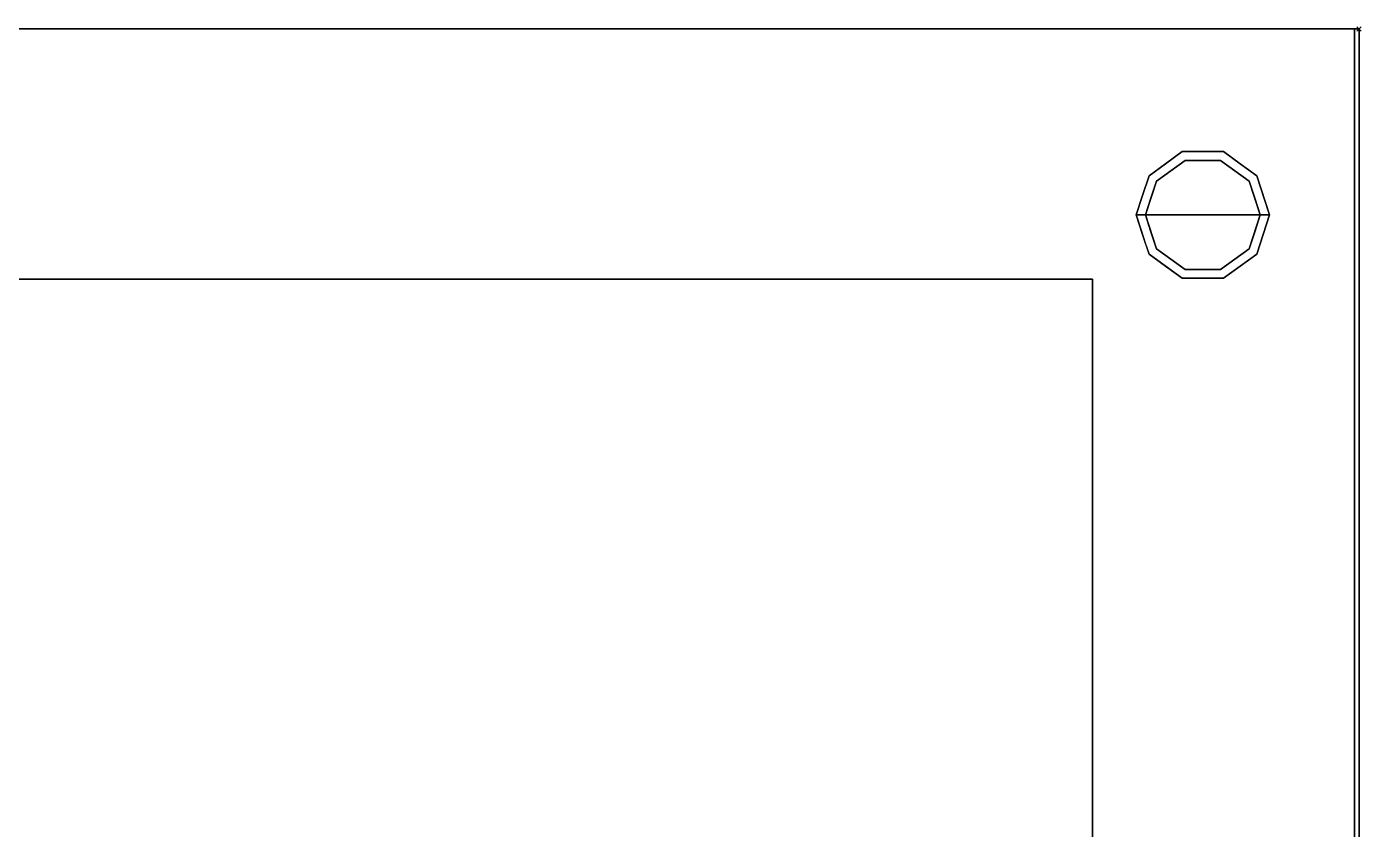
# Model space of a CAD drawing. Header units: millimetres. Extents: x -1 to 1346, y -1098 to 1.
# Drawn here: x 765 to 1346, y -349 to 1 of the extents above; entities that cross this region are included whole.
import ezdxf

# ---------------------------------------------------------------- set-up
doc = ezdxf.new("R2010")
doc.units = ezdxf.units.MM
doc.header["$PDMODE"] = 3
doc.linetypes.add('NASCOSTA', pattern=[9.525, 6.35, -3.175])
for name, color, linetype in [('IQ_200_2D', 1, 'Continuous'), ('IQ_200_3D', 1, 'Continuous'), ('IQ_204_2D', 7, 'Continuous'), ('IQ_204_3D', 7, 'Continuous'), ('IQ_INS_3D', 3, 'Continuous')]:
    doc.layers.add(name, color=color, linetype=linetype)

# ---------------------------------------------------------------- blocks, each defined once
blk = doc.blocks.new('hpp_cutout_2c_l_2d')
at = {"layer": 'IQ_200_2D'}
for p, q in [((462, -109), (1229, -109)), ((1229, -109), (1229, -480))]:
    blk.add_line(p, q, dxfattribs=at)
blk = doc.blocks.new('hpp_cutout_2c_l_3d')
at = {"layer": 'IQ_200_3D'}
mesh = blk.add_polyface(dxfattribs=at)
corners = [(1345, 0, 50), (0, 0, 50), (0, -700, 50), (1345, -700, 50)]
mesh.append_faces([[corners[k] for k in face] for face in [(0, 1, 2, 3)]])
mesh = blk.add_polyface(dxfattribs=at)
corners = [(1345, -700, 0), (0, -700, 0), (0, 0, 0), (1345, 0, 0)]
mesh.append_faces([[corners[k] for k in face] for face in [(0, 1, 2, 3)]])
mesh = blk.add_polyface(dxfattribs=at)
corners = [(1345, 0, 0), (0, 0, 0), (0, 0, 50), (1345, 0, 50)]
mesh.append_faces([[corners[k] for k in face] for face in [(0, 1, 2, 3)]])
mesh = blk.add_polyface(dxfattribs=at)
corners = [(1345, 0, 0), (1345, -700, 0), (1345, -700, 50), (1345, 0, 50)]
mesh.append_faces([[corners[k] for k in face] for face in [(0, 1, 2, 3)]])
mesh = blk.add_polyface(dxfattribs=at)
corners = [(1229, -480, 50), (462, -480, 50), (462, -109, 50), (1229, -109, 50)]
mesh.append_faces([[corners[k] for k in face] for face in [(0, 1, 2, 3)]])
mesh = blk.add_polyface(dxfattribs=at)
corners = [(1229, -109, 50), (462, -109, 50), (462, -109, 80), (1229, -109, 80)]
mesh.append_faces([[corners[k] for k in face] for face in [(0, 1, 2, 3)]])
mesh = blk.add_polyface(dxfattribs=at)
corners = [(1229, -109, 80), (462, -109, 80), (462, -478, 80), (1229, -478, 80)]
mesh.append_faces([[corners[k] for k in face] for face in [(0, 1, 2, 3)]])
mesh = blk.add_polyface(dxfattribs=at)
corners = [(1229, -480, 87), (1229, -480, 50), (1229, -109, 50), (1229, -109, 80), (1229, -478, 80), (1229, -478, 87), (1229, -477.73, 89.07), (1229, -476.93, 91), (1229, -475.66, 92.66), (1229, -474, 93.93), (1229, -472.07, 94.73), (1229, -470, 95), (1229, -455, 95), (1229, -455, 97), (1229, -470, 97), (1229, -472.59, 96.66), (1229, -475, 95.66), (1229, -477.07, 94.07), (1229, -478.66, 92), (1229, -479.66, 89.59)]
mesh.append_faces([[corners[k] for k in face] for face in [(4, 1, 2, 3)]], dxfattribs={"vtx0": -1})
mesh.append_faces([[corners[k] for k in face] for face in [(0, 5, 19)]], dxfattribs={"vtx0": -1, "vtx1": -1})
mesh.append_faces([[corners[k] for k in face] for face in [(9, 15, 16, 8), (17, 7, 8, 16), (15, 9, 10, 14), (11, 13, 14, 10), (6, 18, 19, 5), (18, 6, 7, 17)]], dxfattribs={"vtx0": -1, "vtx2": -1})
mesh.append_faces([[corners[k] for k in face] for face in [(4, 5, 0, 1)]], dxfattribs={"vtx1": -1, "vtx3": -1})
mesh.append_faces([[corners[k] for k in face] for face in [(11, 12, 13)]], dxfattribs={"vtx2": -1})

msp = doc.modelspace()

# ---------------------------------------------------------------- linework, layer by layer
at = {"layer": 'IQ_200_2D'}
msp.add_lwpolyline([(0, 0), (1345, 0), (1345, -700), (0, -700)], close=True, dxfattribs=at)
at = {"layer": 'IQ_200_3D'}
for points in [[(1343, -645, 150), (2, -645, 150), (2, 0, 150), (1343, 0, 150)], [(1343, 0, 150), (2, 0, 150), (2, 0, 850), (1343, 0, 850)]]:
    msp.add_3dface(points, dxfattribs=at)
for points, invisible_edges in [([(1343, -645, 198), (1343, 0, 850), (1343, -695, 850), (1343, -695, 198)], 1), ([(1343, 0, 150), (1343, 0, 850), (1343, -645, 198), (1343, -645, 150)], 2)]:
    msp.add_3dface(points, dxfattribs=dict(at, invisible_edges=invisible_edges))
at = {"layer": 'IQ_204_2D', "color": 7, "linetype": 'NASCOSTA', "ltscale": 10}
msp.add_lwpolyline([(2, 0), (1343, 0), (1343, -645), (2, -645)], close=True, dxfattribs=at)
at = {"layer": 'IQ_204_3D'}
for points, invisible_edges in [([(1269.27, -57.22), (1277, -81), (1252, -81), (1256.77, -66.31)], 1), ([(1253.54, -63.95, 25), (1268.04, -53.42, 25), (1269.27, -57.22, 25), (1256.77, -66.31, 25)], 10), ([(1260.79, -58.69, 150), (1268.04, -53.42, 150), (1268.04, -53.42, 25), (1260.79, -58.69, 25)], 10), ([(1263.02, -61.76), (1263.02, -61.76, 25), (1269.27, -57.22, 25), (1269.27, -57.22)], 5), ([(1277, -53.42, 25), (1268.04, -53.42, 25), (1268.04, -53.42, 150), (1277, -53.42, 150)], 10), ([(1268.04, -53.42, 25), (1285.96, -53.42, 25), (1284.73, -57.22, 25), (1269.27, -57.22, 25)], 10), ([(1269.27, -57.22), (1269.27, -57.22, 25), (1277, -57.22, 25), (1277, -57.22)], 5), ([(1277, -81), (1277, -81), (1269.27, -57.22), (1284.73, -57.22)], 11), ([(1285.96, -53.42, 25), (1277, -53.42, 25), (1277, -53.42, 150), (1285.96, -53.42, 150)], 10), ([(1277, -57.22), (1277, -57.22, 25), (1284.73, -57.22, 25), (1284.73, -57.22)], 5), ([(1302, -81), (1277, -81), (1284.73, -57.22), (1297.23, -66.31)], 2), ([(1284.73, -57.22, 25), (1285.96, -53.42, 25), (1300.46, -63.95, 25), (1297.23, -66.31, 25)], 5), ([(1290.98, -61.76), (1284.73, -57.22), (1284.73, -57.22, 25), (1290.98, -61.76, 25)], 10), ([(1285.96, -53.42, 150), (1293.21, -58.69, 150), (1293.21, -58.69, 25), (1285.96, -53.42, 25)], 10), ([(1253.54, -63.95, 150), (1260.79, -58.69, 150), (1260.79, -58.69, 25), (1253.54, -63.95, 25)], 10), ([(1256.77, -66.31), (1256.77, -66.31, 25), (1263.02, -61.76, 25), (1263.02, -61.76)], 5), ([(1297.23, -66.31), (1290.98, -61.76), (1290.98, -61.76, 25), (1297.23, -66.31, 25)], 10), ([(1300.46, -63.95, 25), (1293.21, -58.69, 25), (1293.21, -58.69, 150), (1300.46, -63.95, 150)], 10), ([(1248, -81, 25), (1253.54, -63.95, 25), (1256.77, -66.31, 25), (1252, -81, 25)], 2), ([(1253.54, -63.95, 25), (1250.77, -72.48, 25), (1250.77, -72.48, 150), (1253.54, -63.95, 150)], 10), ([(1254.39, -73.65), (1254.39, -73.65, 25), (1256.77, -66.31, 25), (1256.77, -66.31)], 5), ([(1297.23, -66.31, 25), (1300.46, -63.95, 25), (1306, -81, 25), (1302, -81, 25)], 1), ([(1299.68, -73.87), (1299.68, -73.87), (1297.23, -66.31), (1299.61, -73.65, 25)], 13), ([(1297.23, -66.31, 25), (1297.23, -66.31, 25), (1299.61, -73.65, 25), (1297.23, -66.31)], 13), ([(1300.46, -63.95, 25), (1300.46, -63.95, 25), (1300.46, -63.95, 150), (1302.07, -68.92, 25)], 6), ([(1303.23, -72.48, 150), (1303.23, -72.48, 150), (1302.07, -68.92, 25), (1300.46, -63.95, 150)], 6), ([(1303.23, -72.48, 150), (1303.23, -72.48, 150), (1303.69, -73.88, 25), (1302.07, -68.92, 25)], 11), ([(1250.77, -72.48, 150), (1250.77, -72.48, 25), (1248, -81, 25), (1248, -81, 150)], 1), ([(1252, -81), (1252, -81, 25), (1254.39, -73.65, 25), (1254.39, -73.65)], 4), ([(1299.61, -73.65, 25), (1299.61, -73.65, 25), (1302, -81, 25), (1299.68, -73.87)], 13), ([(1302, -81, 25), (1302, -81, 25), (1302, -81), (1299.68, -73.87)], 9), ([(1303.23, -72.48, 150), (1303.23, -72.48, 150), (1306, -81, 150), (1303.69, -73.88, 25)], 13), ([(1306, -81, 150), (1306, -81, 150), (1306, -81, 25), (1303.69, -73.88, 25)], 9), ([(1248, -81, 150), (1248, -81, 150), (1248, -81, 25), (1250.31, -88.12, 25)], 9), ([(1250.77, -89.52, 150), (1250.77, -89.52, 150), (1248, -81, 150), (1250.31, -88.12, 25)], 13), ([(1248, -81, 25), (1252, -81, 25), (1256.77, -95.69, 25), (1253.54, -98.05, 25)], 4), ([(1254.39, -88.35, 25), (1254.39, -88.35, 25), (1252, -81, 25), (1254.32, -88.13)], 13), ([(1252, -81, 25), (1252, -81, 25), (1252, -81), (1254.32, -88.13)], 9), ([(1252, -81), (1277, -81), (1269.27, -104.78), (1256.77, -95.69)], 2), ([(1269.27, -104.78), (1269.27, -104.78), (1277, -81), (1284.73, -104.78)], 6), ([(1284.73, -104.78), (1277, -81), (1302, -81), (1297.23, -95.69)], 1), ([(1297.23, -95.69, 25), (1302, -81, 25), (1306, -81, 25), (1300.46, -98.05, 25)], 8), ([(1302, -81, 25), (1302, -81, 25), (1299.61, -88.35, 25), (1299.68, -88.13)], 13), ([(1299.68, -88.13), (1299.68, -88.13), (1302, -81), (1302, -81, 25)], 9), ([(1303.23, -89.52, 25), (1303.23, -89.52, 25), (1306, -81, 25), (1303.69, -88.12, 150)], 13), ([(1306, -81, 150), (1306, -81, 150), (1303.69, -88.12, 150), (1306, -81, 25)], 4), ([(1250.77, -89.52, 150), (1250.77, -89.52, 150), (1250.31, -88.12, 25), (1251.93, -93.08, 25)], 11), ([(1250.77, -89.52, 150), (1250.77, -89.52, 150), (1251.93, -93.08, 25), (1253.54, -98.05, 150)], 6), ([(1254.32, -88.13), (1254.32, -88.13), (1256.77, -95.69), (1254.39, -88.35, 25)], 13), ([(1256.77, -95.69, 25), (1256.77, -95.69, 25), (1254.39, -88.35, 25), (1256.77, -95.69)], 13), ([(1299.68, -88.13), (1299.68, -88.13), (1299.61, -88.35, 25), (1297.23, -95.69)], 6), ([(1297.23, -95.69), (1297.23, -95.69), (1299.61, -88.35, 25), (1297.23, -95.69, 25)], 11), ([(1303.23, -89.52, 25), (1303.23, -89.52, 25), (1302.07, -93.08, 150), (1300.46, -98.05, 25)], 6), ([(1303.23, -89.52, 25), (1303.23, -89.52, 25), (1303.69, -88.12, 150), (1302.07, -93.08, 150)], 11), ([(1253.54, -98.05, 25), (1253.54, -98.05, 25), (1253.54, -98.05, 150), (1251.93, -93.08, 25)], 6), ([(1253.54, -98.05, 25), (1256.77, -95.69, 25), (1269.27, -104.78, 25), (1268.04, -108.58, 25)], 5), ([(1260.79, -103.31, 150), (1253.54, -98.05, 150), (1253.54, -98.05, 25), (1260.79, -103.31, 25)], 10), ([(1256.77, -95.69, 25), (1256.77, -95.69), (1263.02, -100.24), (1263.02, -100.24, 25)], 5), ([(1284.73, -104.78, 25), (1297.23, -95.69, 25), (1300.46, -98.05, 25), (1285.96, -108.58, 25)], 10), ([(1297.23, -95.69), (1297.23, -95.69, 25), (1290.98, -100.24, 25), (1290.98, -100.24)], 5), ([(1293.21, -103.31, 25), (1300.46, -98.05, 25), (1300.46, -98.05, 150), (1293.21, -103.31, 150)], 10), ([(1300.46, -98.05, 150), (1300.46, -98.05, 150), (1300.46, -98.05, 25), (1302.07, -93.08, 150)], 6), ([(1260.79, -103.31, 25), (1268.04, -108.58, 25), (1268.04, -108.58, 150), (1260.79, -103.31, 150)], 10), ([(1263.02, -100.24, 25), (1263.02, -100.24), (1269.27, -104.78), (1269.27, -104.78, 25)], 5), ([(1284.73, -104.78, 25), (1284.73, -104.78), (1290.98, -100.24), (1290.98, -100.24, 25)], 5), ([(1285.96, -108.58, 25), (1293.21, -103.31, 25), (1293.21, -103.31, 150), (1285.96, -108.58, 150)], 10), ([(1268.04, -108.58, 25), (1269.27, -104.78, 25), (1284.73, -104.78, 25), (1285.96, -108.58, 25)], 5), ([(1277, -108.58, 150), (1268.04, -108.58, 150), (1268.04, -108.58, 25), (1277, -108.58, 25)], 10), ([(1269.27, -104.78), (1277, -104.78), (1284.73, -104.78, 25), (1277, -104.78, 25)], 10), ([(1277, -104.78, 25), (1277, -104.78, 25), (1269.27, -104.78, 25), (1269.27, -104.78)], 13), ([(1284.73, -104.78, 25), (1284.73, -104.78, 25), (1277, -104.78), (1284.73, -104.78)], 11), ([(1277, -108.58, 25), (1285.96, -108.58, 25), (1285.96, -108.58, 150), (1277, -108.58, 150)], 10)]:
    msp.add_3dface(points, dxfattribs=dict(at, invisible_edges=invisible_edges))
at = {"layer": 'IQ_INS_3D'}
msp.add_point((1345, 0), dxfattribs=at)

# ---------------------------------------------------------------- block references
for name, p in [('hpp_cutout_2c_l_3d', (0, 0, 850)), ('hpp_cutout_2c_l_2d', (0, 0))]:
    msp.add_blockref(name, p)

doc.saveas('drawing.dxf')
